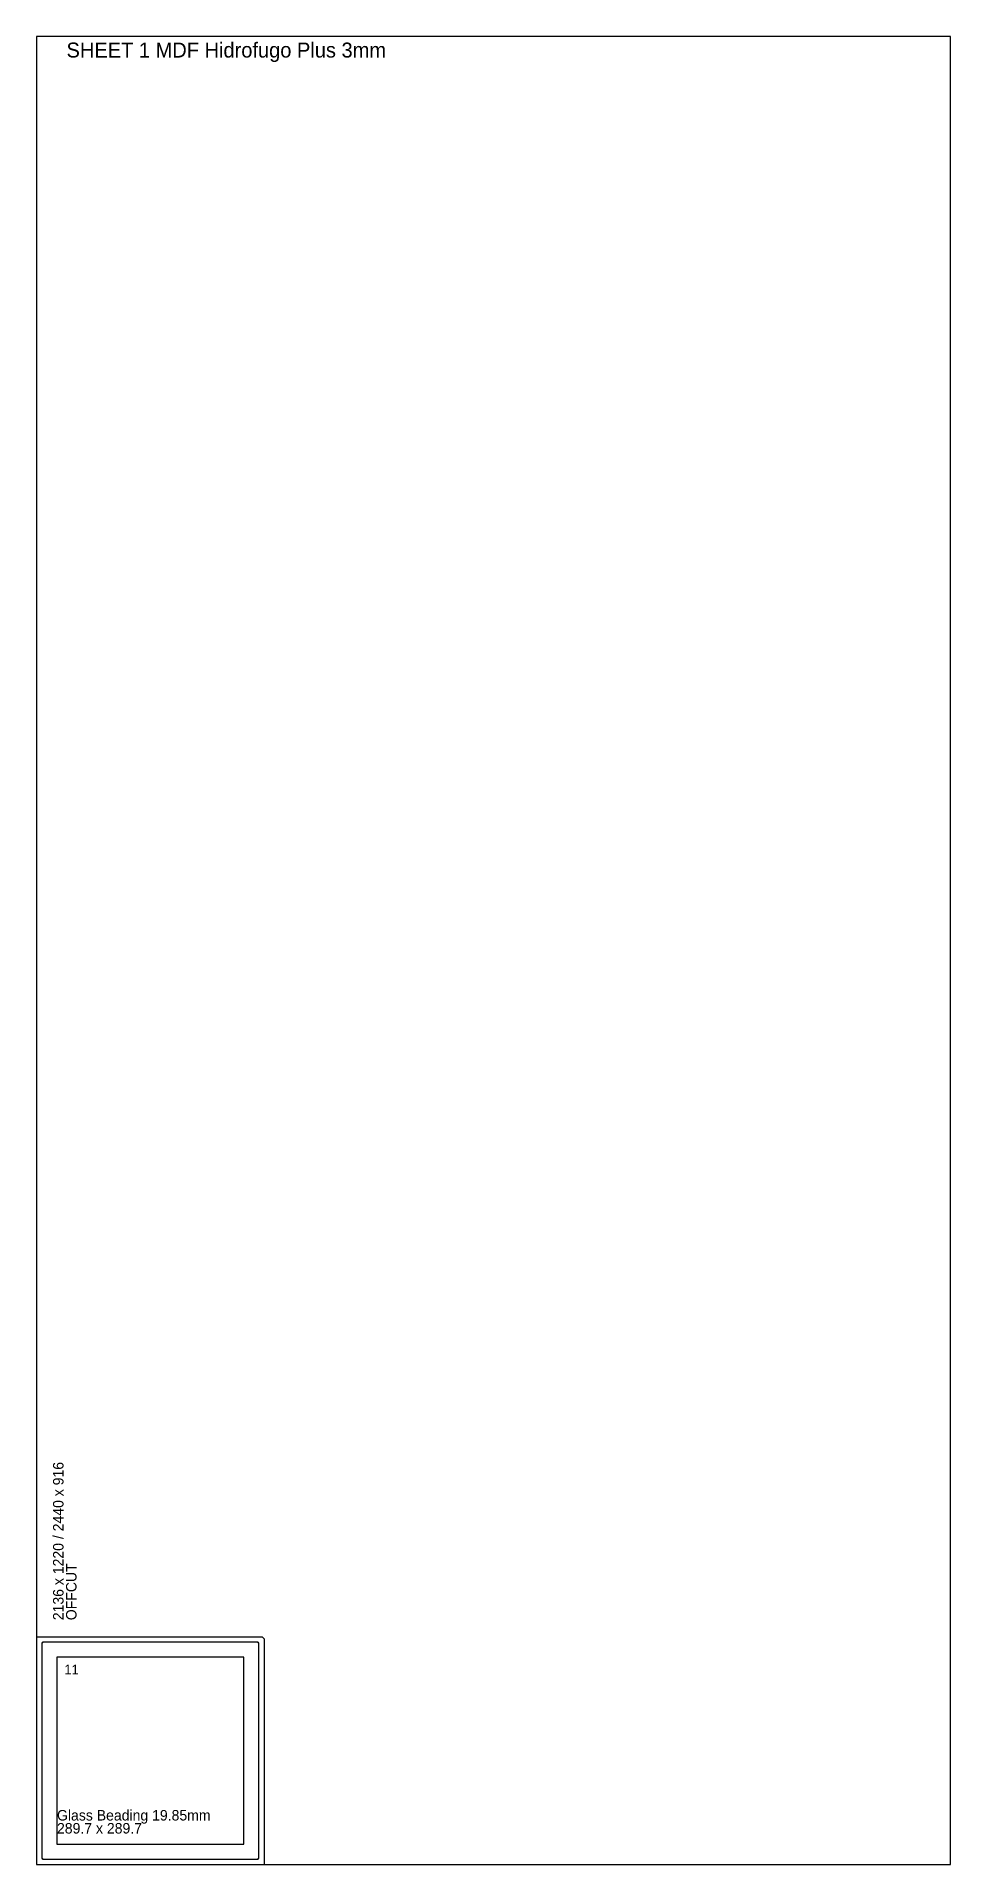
# Model space of a CAD drawing. Extents: x 0 to 1220, y 0 to 2440.
import ezdxf

# ---------------------------------------------------------------- set-up
doc = ezdxf.new("R2010")
doc.units = 0
for name, color, linetype in [('BEADING', 34, 'CONTINUOUS'), ('INSIDE', 5, 'CONTINUOUS'), ('OFFCUT', 6, 'CONTINUOUS'), ('OFFCUT_TEXT', 4, 'CONTINUOUS'), ('OUT', 150, 'CONTINUOUS'), ('PART_NUMBER', 7, 'CONTINUOUS'), ('SHEET', 7, 'CONTINUOUS'), ('text', 7, 'CONTINUOUS')]:
    doc.layers.add(name, color=color, linetype=linetype)

msp = doc.modelspace()

# ---------------------------------------------------------------- linework, layer by layer
at = {"layer": 'BEADING'}
msp.add_lwpolyline([(9.35, 6.85), (294.35, 6.85, 0.4142136), (296.85, 9.35), (296.85, 294.35, 0.4142136), (294.35, 296.85), (9.35, 296.85, 0.4142136), (6.85, 294.35), (6.85, 9.35, 0.4142136)], format="xyb", close=True, dxfattribs=at)
at = {"layer": 'INSIDE'}
msp.add_lwpolyline([(26.85, 26.85), (276.85, 26.85), (276.85, 276.85), (26.85, 276.85)], close=True, dxfattribs=at)
at = {"layer": 'OFFCUT'}
for p, q in [((0, 304), (301, 304)), ((301, 304), (304, 301)), ((304, 301), (304, 0))]:
    msp.add_line(p, q, dxfattribs=at)
at = {"layer": 'OUT'}
msp.add_lwpolyline([(9.5, 7), (294.2, 7, 0.4142136), (296.7, 9.5), (296.7, 294.2, 0.4142136), (294.2, 296.7), (9.5, 296.7, 0.4142136), (7, 294.2), (7, 9.5, 0.4142136)], format="xyb", close=True, dxfattribs=at)
at = {"layer": 'SHEET'}
msp.add_lwpolyline([(0, 0), (1220, 0), (1220, 2440), (0, 2440)], close=True, dxfattribs=at)

# ---------------------------------------------------------------- texts
at = {"layer": 'OFFCUT_TEXT'}
for s, p in [('2136 x 1220 / 2440 x 916', (36, 326)), ('OFFCUT', (53.36, 326))]:
    msp.add_text(s, height=14, rotation=90, dxfattribs=at).set_placement(p)
at = {"layer": 'PART_NUMBER'}
msp.add_text('11', height=13.04, dxfattribs=at).set_placement((37, 253.66))
at = {"layer": 'text'}
for s, height, p in [('SHEET 1 MDF Hidrofugo Plus 3mm', 20, (40, 2412)), ('Glass Beading 19.85mm', 14, (27.28, 58.64)), ('289.7 x 289.7', 14, (27.28, 41.28))]:
    msp.add_text(s, height=height, dxfattribs=at).set_placement(p)

doc.saveas('drawing.dxf')
